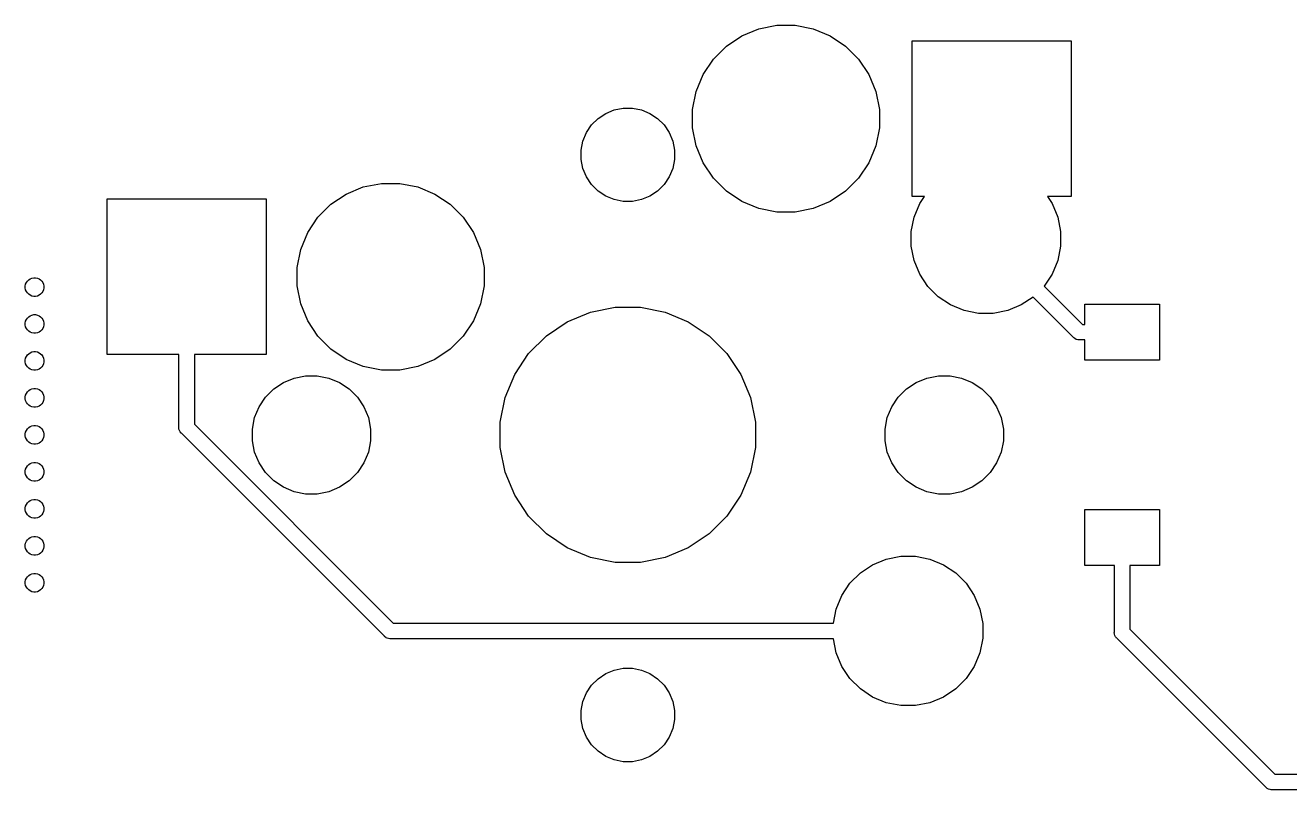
# Model space of a CAD drawing. Extents: x 52 to 337, y -160 to -34.
# Drawn here: x 195.11 to 215.42, y -94.6 to -82.32 of the extents above; entities that cross this region are included whole.
import ezdxf

# ---------------------------------------------------------------- set-up
doc = ezdxf.new("R2010")
doc.units = 0
doc.layers.add('BLACK', color=7, linetype='CONTINUOUS')

msp = doc.modelspace()

# ---------------------------------------------------------------- linework, layer by layer
at = {"layer": 'BLACK', "linetype": 'CONTINUOUS'}
for p, q in [((206.617, -82.4907), (206.89, -82.3776)), ((206.89, -82.3776), (207.18, -82.32)), ((207.18, -82.32), (207.475, -82.32)), ((207.475, -82.32), (207.765, -82.3776)), ((207.765, -82.3776), (208.038, -82.4907)), ((206.371, -82.6549), (206.617, -82.4907)), ((208.038, -82.4907), (208.284, -82.6549)), ((209.355, -85.07), (209.355, -82.57)), ((209.355, -82.57), (211.905, -82.57)), ((211.905, -82.57), (211.905, -85.07)), ((206.162, -82.8638), (206.371, -82.6549)), ((208.284, -82.6549), (208.493, -82.8638)), ((205.998, -83.1095), (206.162, -82.8638)), ((208.493, -82.8638), (208.657, -83.1095)), ((205.885, -83.3825), (205.998, -83.1095)), ((208.657, -83.1095), (208.77, -83.3825)), ((205.828, -83.6723), (205.885, -83.3825)), ((208.77, -83.3825), (208.828, -83.6723)), ((204.569, -83.6788), (204.714, -83.65)), ((204.714, -83.65), (204.861, -83.65)), ((204.861, -83.65), (205.006, -83.6788)), ((204.205, -83.9219), (204.309, -83.8174)), ((204.309, -83.8174), (204.432, -83.7354)), ((204.432, -83.7354), (204.569, -83.6788)), ((205.006, -83.6788), (205.143, -83.7354)), ((205.143, -83.7354), (205.266, -83.8174)), ((205.266, -83.8174), (205.37, -83.9219)), ((205.828, -83.9677), (205.828, -83.6723)), ((208.828, -83.6723), (208.828, -83.9677)), ((204.066, -84.1812), (204.123, -84.0447)), ((204.123, -84.0447), (204.205, -83.9219)), ((205.37, -83.9219), (205.452, -84.0447)), ((205.452, -84.0447), (205.509, -84.1812)), ((205.885, -84.2575), (205.828, -83.9677)), ((208.828, -83.9677), (208.77, -84.2575)), ((204.038, -84.3261), (204.066, -84.1812)), ((205.509, -84.1812), (205.538, -84.3261)), ((205.998, -84.5305), (205.885, -84.2575)), ((208.77, -84.2575), (208.657, -84.5305)), ((204.038, -84.4739), (204.038, -84.3261)), ((205.538, -84.3261), (205.538, -84.4739)), ((204.066, -84.6188), (204.038, -84.4739)), ((204.123, -84.7553), (204.066, -84.6188)), ((205.509, -84.6188), (205.452, -84.7553)), ((205.538, -84.4739), (205.509, -84.6188)), ((206.162, -84.7762), (205.998, -84.5305)), ((208.657, -84.5305), (208.493, -84.7762)), ((200.54, -84.9176), (200.83, -84.86)), ((200.83, -84.86), (201.125, -84.86)), ((201.125, -84.86), (201.415, -84.9176)), ((204.205, -84.8781), (204.123, -84.7553)), ((205.452, -84.7553), (205.37, -84.8781)), ((206.371, -84.9851), (206.162, -84.7762)), ((208.493, -84.7762), (208.284, -84.9851)), ((200.021, -85.1949), (200.267, -85.0307)), ((200.267, -85.0307), (200.54, -84.9176)), ((201.415, -84.9176), (201.688, -85.0307)), ((201.688, -85.0307), (201.934, -85.1949)), ((204.309, -84.9826), (204.205, -84.8781)), ((204.432, -85.0646), (204.309, -84.9826)), ((204.569, -85.1212), (204.432, -85.0646)), ((205.143, -85.0646), (205.006, -85.1212)), ((205.266, -84.9826), (205.143, -85.0646)), ((205.37, -84.8781), (205.266, -84.9826)), ((206.617, -85.1493), (206.371, -84.9851)), ((208.284, -84.9851), (208.038, -85.1493)), ((209.549, -85.07), (209.355, -85.07)), ((209.474, -85.1816), (209.549, -85.07)), ((211.905, -85.07), (211.526, -85.07)), ((211.526, -85.07), (211.601, -85.1816)), ((196.428, -87.61), (196.428, -85.11)), ((196.428, -85.11), (198.978, -85.11)), ((198.978, -85.11), (198.978, -87.61)), ((199.812, -85.4038), (200.021, -85.1949)), ((201.934, -85.1949), (202.143, -85.4038)), ((204.714, -85.15), (204.569, -85.1212)), ((204.861, -85.15), (204.714, -85.15)), ((205.006, -85.1212), (204.861, -85.15)), ((206.89, -85.2624), (206.617, -85.1493)), ((207.18, -85.32), (206.89, -85.2624)), ((207.765, -85.2624), (207.475, -85.32)), ((208.038, -85.1493), (207.765, -85.2624)), ((209.384, -85.4), (209.474, -85.1816)), ((211.601, -85.1816), (211.691, -85.4)), ((199.648, -85.6495), (199.812, -85.4038)), ((202.143, -85.4038), (202.307, -85.6495)), ((207.475, -85.32), (207.18, -85.32)), ((209.338, -85.6318), (209.384, -85.4)), ((211.691, -85.4), (211.738, -85.6318)), ((199.535, -85.9225), (199.648, -85.6495)), ((202.307, -85.6495), (202.42, -85.9225)), ((209.338, -85.8682), (209.338, -85.6318)), ((211.738, -85.6318), (211.738, -85.8682)), ((209.384, -86.1), (209.338, -85.8682)), ((211.738, -85.8682), (211.691, -86.1)), ((199.478, -86.2123), (199.535, -85.9225)), ((202.42, -85.9225), (202.478, -86.2123)), ((199.478, -86.5077), (199.478, -86.2123)), ((202.478, -86.2123), (202.478, -86.5077)), ((209.474, -86.3184), (209.384, -86.1)), ((211.691, -86.1), (211.601, -86.3184)), ((195.112, -86.5102), (195.118, -86.4812)), ((195.118, -86.4812), (195.13, -86.4539)), ((195.13, -86.4539), (195.146, -86.4294)), ((195.146, -86.4294), (195.167, -86.4085)), ((195.167, -86.4085), (195.191, -86.3921)), ((195.191, -86.3921), (195.219, -86.3808)), ((195.219, -86.3808), (195.248, -86.375)), ((195.248, -86.375), (195.277, -86.375)), ((195.277, -86.375), (195.306, -86.3808)), ((195.306, -86.3808), (195.334, -86.3921)), ((195.334, -86.3921), (195.358, -86.4085)), ((195.358, -86.4085), (195.379, -86.4294)), ((195.379, -86.4294), (195.395, -86.4539)), ((195.395, -86.4539), (195.407, -86.4812)), ((195.407, -86.4812), (195.412, -86.5102)), ((209.605, -86.515), (209.474, -86.3184)), ((211.601, -86.3184), (211.473, -86.5092)), ((195.112, -86.5398), (195.112, -86.5102)), ((195.118, -86.5688), (195.112, -86.5398)), ((195.13, -86.5961), (195.118, -86.5688)), ((195.146, -86.6206), (195.13, -86.5961)), ((195.167, -86.6415), (195.146, -86.6206)), ((195.191, -86.6579), (195.167, -86.6415)), ((195.219, -86.6692), (195.191, -86.6579)), ((195.248, -86.675), (195.219, -86.6692)), ((195.277, -86.675), (195.248, -86.675)), ((195.306, -86.6692), (195.277, -86.675)), ((195.334, -86.6579), (195.306, -86.6692)), ((195.358, -86.6415), (195.334, -86.6579)), ((195.379, -86.6206), (195.358, -86.6415)), ((195.395, -86.5961), (195.379, -86.6206)), ((195.407, -86.5688), (195.395, -86.5961)), ((195.412, -86.5398), (195.407, -86.5688)), ((195.412, -86.5102), (195.412, -86.5398)), ((199.535, -86.7975), (199.478, -86.5077)), ((202.478, -86.5077), (202.42, -86.7975)), ((209.773, -86.6821), (209.605, -86.515)), ((209.969, -86.8134), (209.773, -86.6821)), ((211.297, -86.686), (211.106, -86.8134)), ((211.945, -87.3341), (211.297, -86.686)), ((211.473, -86.5092), (212.089, -87.125)), ((199.648, -87.0705), (199.535, -86.7975)), ((202.42, -86.7975), (202.307, -87.0705)), ((204.19, -86.9288), (204.586, -86.85)), ((204.586, -86.85), (204.989, -86.85)), ((204.989, -86.85), (205.385, -86.9288)), ((210.187, -86.9039), (209.969, -86.8134)), ((211.106, -86.8134), (210.888, -86.9039)), ((212.125, -87.125), (212.125, -86.8)), ((212.125, -86.8), (213.325, -86.8)), ((213.325, -86.8), (213.325, -87.7)), ((195.112, -87.104), (195.118, -87.075)), ((195.112, -87.1335), (195.112, -87.104)), ((195.118, -87.075), (195.13, -87.0477)), ((195.13, -87.0477), (195.146, -87.0231)), ((195.146, -87.0231), (195.167, -87.0022)), ((195.167, -87.0022), (195.191, -86.9858)), ((195.191, -86.9858), (195.219, -86.9745)), ((195.219, -86.9745), (195.248, -86.9688)), ((195.248, -86.9688), (195.277, -86.9688)), ((195.277, -86.9688), (195.306, -86.9745)), ((195.306, -86.9745), (195.334, -86.9858)), ((195.334, -86.9858), (195.358, -87.0022)), ((195.358, -87.0022), (195.379, -87.0231)), ((195.379, -87.0231), (195.395, -87.0477)), ((195.395, -87.0477), (195.407, -87.075)), ((195.407, -87.075), (195.412, -87.104)), ((195.412, -87.104), (195.412, -87.1335)), ((199.812, -87.3162), (199.648, -87.0705)), ((202.307, -87.0705), (202.143, -87.3162)), ((203.481, -87.3077), (203.816, -87.0833)), ((203.816, -87.0833), (204.19, -86.9288)), ((205.385, -86.9288), (205.759, -87.0833)), ((205.759, -87.0833), (206.094, -87.3077)), ((210.419, -86.95), (210.187, -86.9039)), ((210.656, -86.95), (210.419, -86.95)), ((210.888, -86.9039), (210.656, -86.95)), ((195.118, -87.1625), (195.112, -87.1335)), ((195.13, -87.1898), (195.118, -87.1625)), ((195.146, -87.2144), (195.13, -87.1898)), ((195.167, -87.2353), (195.146, -87.2144)), ((195.191, -87.2517), (195.167, -87.2353)), ((195.219, -87.263), (195.191, -87.2517)), ((195.248, -87.2687), (195.219, -87.263)), ((195.277, -87.2687), (195.248, -87.2687)), ((195.306, -87.263), (195.277, -87.2687)), ((195.334, -87.2517), (195.306, -87.263)), ((195.358, -87.2353), (195.334, -87.2517)), ((195.379, -87.2144), (195.358, -87.2353)), ((195.395, -87.1898), (195.379, -87.2144)), ((195.407, -87.1625), (195.395, -87.1898)), ((195.412, -87.1335), (195.407, -87.1625)), ((212.089, -87.125), (212.125, -87.125)), ((200.021, -87.5251), (199.812, -87.3162)), ((202.143, -87.3162), (201.934, -87.5251)), ((203.195, -87.5932), (203.481, -87.3077)), ((206.094, -87.3077), (206.38, -87.5932)), ((211.949, -87.3388), (211.945, -87.3341)), ((211.953, -87.3427), (211.949, -87.3388)), ((211.958, -87.3467), (211.953, -87.3427)), ((211.953, -87.3427), (211.953, -87.3427)), ((211.968, -87.3544), (211.958, -87.3467)), ((211.989, -87.366), (211.968, -87.3544)), ((212.013, -87.3732), (211.989, -87.366)), ((212.031, -87.375), (212.013, -87.3732)), ((212.037, -87.3756), (212.031, -87.375)), ((212.031, -87.375), (212.031, -87.375)), ((212.044, -87.375), (212.037, -87.3756)), ((212.125, -87.375), (212.044, -87.375)), ((212.125, -87.7), (212.125, -87.375)), ((195.112, -87.6977), (195.118, -87.6687)), ((195.112, -87.7273), (195.112, -87.6977)), ((195.118, -87.6687), (195.13, -87.6414)), ((195.13, -87.6414), (195.146, -87.6169)), ((195.146, -87.6169), (195.167, -87.596)), ((195.167, -87.596), (195.191, -87.5796)), ((195.191, -87.5796), (195.219, -87.5683)), ((195.219, -87.5683), (195.248, -87.5625)), ((195.248, -87.5625), (195.277, -87.5625)), ((195.277, -87.5625), (195.306, -87.5683)), ((195.306, -87.5683), (195.334, -87.5796)), ((195.334, -87.5796), (195.358, -87.596)), ((195.358, -87.596), (195.379, -87.6169)), ((195.379, -87.6169), (195.395, -87.6414)), ((195.395, -87.6414), (195.407, -87.6687)), ((195.407, -87.6687), (195.412, -87.6977)), ((195.412, -87.6977), (195.412, -87.7273)), ((197.577, -87.61), (196.428, -87.61)), ((197.577, -88.7759), (197.577, -87.61)), ((198.978, -87.61), (197.827, -87.61)), ((197.827, -87.61), (197.827, -88.7302)), ((200.267, -87.6893), (200.021, -87.5251)), ((200.54, -87.8024), (200.267, -87.6893)), ((201.688, -87.6893), (201.415, -87.8024)), ((201.934, -87.5251), (201.688, -87.6893)), ((202.971, -87.929), (203.195, -87.5932)), ((206.38, -87.5932), (206.604, -87.929)), ((213.325, -87.7), (212.125, -87.7)), ((195.118, -87.7563), (195.112, -87.7273)), ((195.13, -87.7836), (195.118, -87.7563)), ((195.146, -87.8081), (195.13, -87.7836)), ((195.167, -87.829), (195.146, -87.8081)), ((195.191, -87.8454), (195.167, -87.829)), ((195.219, -87.8567), (195.191, -87.8454)), ((195.248, -87.8625), (195.219, -87.8567)), ((195.277, -87.8625), (195.248, -87.8625)), ((195.306, -87.8567), (195.277, -87.8625)), ((195.334, -87.8454), (195.306, -87.8567)), ((195.358, -87.829), (195.334, -87.8454)), ((195.379, -87.8081), (195.358, -87.829)), ((195.395, -87.7836), (195.379, -87.8081)), ((195.407, -87.7563), (195.395, -87.7836)), ((195.412, -87.7273), (195.407, -87.7563)), ((200.83, -87.86), (200.54, -87.8024)), ((201.125, -87.86), (200.83, -87.86)), ((201.415, -87.8024), (201.125, -87.86)), ((199.102, -88.1621), (199.258, -88.0581)), ((199.258, -88.0581), (199.43, -87.9865)), ((199.43, -87.9865), (199.614, -87.95)), ((199.614, -87.95), (199.801, -87.95)), ((199.801, -87.95), (199.985, -87.9865)), ((199.985, -87.9865), (200.157, -88.0581)), ((200.157, -88.0581), (200.313, -88.1621)), ((202.816, -88.302), (202.971, -87.929)), ((206.604, -87.929), (206.759, -88.302)), ((209.262, -88.1621), (209.418, -88.0581)), ((209.418, -88.0581), (209.59, -87.9865)), ((209.59, -87.9865), (209.774, -87.95)), ((209.774, -87.95), (209.961, -87.95)), ((209.961, -87.95), (210.145, -87.9865)), ((210.145, -87.9865), (210.317, -88.0581)), ((210.317, -88.0581), (210.473, -88.1621)), ((195.112, -88.2915), (195.118, -88.2625)), ((195.112, -88.321), (195.112, -88.2915)), ((195.118, -88.35), (195.112, -88.321)), ((195.118, -88.2625), (195.13, -88.2352)), ((195.13, -88.2352), (195.146, -88.2106)), ((195.146, -88.2106), (195.167, -88.1897)), ((195.167, -88.1897), (195.191, -88.1733)), ((195.191, -88.1733), (195.219, -88.162)), ((195.219, -88.162), (195.248, -88.1562)), ((195.248, -88.1562), (195.277, -88.1562)), ((195.277, -88.1562), (195.306, -88.162)), ((195.306, -88.162), (195.334, -88.1733)), ((195.334, -88.1733), (195.358, -88.1897)), ((195.358, -88.1897), (195.379, -88.2106)), ((195.379, -88.2106), (195.395, -88.2352)), ((195.395, -88.2352), (195.407, -88.2625)), ((195.407, -88.2625), (195.412, -88.2915)), ((195.412, -88.321), (195.407, -88.35)), ((195.412, -88.2915), (195.412, -88.321)), ((198.866, -88.45), (198.97, -88.2944)), ((198.97, -88.2944), (199.102, -88.1621)), ((200.313, -88.1621), (200.445, -88.2944)), ((200.445, -88.2944), (200.549, -88.45)), ((202.738, -88.6981), (202.816, -88.302)), ((206.759, -88.302), (206.838, -88.6981)), ((209.026, -88.45), (209.13, -88.2944)), ((209.13, -88.2944), (209.262, -88.1621)), ((210.473, -88.1621), (210.605, -88.2944)), ((210.605, -88.2944), (210.709, -88.45)), ((195.13, -88.3773), (195.118, -88.35)), ((195.146, -88.4019), (195.13, -88.3773)), ((195.167, -88.4228), (195.146, -88.4019)), ((195.191, -88.4392), (195.167, -88.4228)), ((195.219, -88.4505), (195.191, -88.4392)), ((195.248, -88.4562), (195.219, -88.4505)), ((195.277, -88.4562), (195.248, -88.4562)), ((195.306, -88.4505), (195.277, -88.4562)), ((195.334, -88.4392), (195.306, -88.4505)), ((195.358, -88.4228), (195.334, -88.4392)), ((195.379, -88.4019), (195.358, -88.4228)), ((195.395, -88.3773), (195.379, -88.4019)), ((195.407, -88.35), (195.395, -88.3773)), ((198.794, -88.6229), (198.866, -88.45)), ((200.549, -88.45), (200.621, -88.6229)), ((208.954, -88.6229), (209.026, -88.45)), ((210.709, -88.45), (210.781, -88.6229)), ((198.758, -88.8064), (198.794, -88.6229)), ((200.621, -88.6229), (200.658, -88.8064)), ((202.738, -89.1019), (202.738, -88.6981)), ((206.838, -88.6981), (206.838, -89.1019)), ((208.918, -88.8064), (208.954, -88.6229)), ((210.781, -88.6229), (210.818, -88.8064)), ((195.112, -88.8852), (195.118, -88.8562)), ((195.112, -88.9148), (195.112, -88.8852)), ((195.118, -88.9438), (195.112, -88.9148)), ((195.118, -88.8562), (195.13, -88.8289)), ((195.13, -88.8289), (195.146, -88.8044)), ((195.146, -88.8044), (195.167, -88.7835)), ((195.167, -88.7835), (195.191, -88.7671)), ((195.191, -88.7671), (195.219, -88.7558)), ((195.219, -88.7558), (195.248, -88.75)), ((195.248, -88.75), (195.277, -88.75)), ((195.277, -88.75), (195.306, -88.7558)), ((195.306, -88.7558), (195.334, -88.7671)), ((195.334, -88.7671), (195.358, -88.7835)), ((195.358, -88.7835), (195.379, -88.8044)), ((195.379, -88.8044), (195.395, -88.8289)), ((195.395, -88.8289), (195.407, -88.8562)), ((195.407, -88.8562), (195.412, -88.8852)), ((195.412, -88.9148), (195.407, -88.9438)), ((195.412, -88.8852), (195.412, -88.9148)), ((197.577, -88.782), (197.577, -88.7759)), ((197.577, -88.7881), (197.577, -88.782)), ((197.579, -88.8065), (197.577, -88.7881)), ((197.577, -88.7881), (197.577, -88.7881)), ((197.586, -88.8301), (197.579, -88.8065)), ((197.598, -88.8518), (197.586, -88.8301)), ((197.614, -88.8708), (197.598, -88.8518)), ((197.618, -88.8747), (197.614, -88.8708)), ((200.878, -92.1341), (197.618, -88.8747)), ((197.827, -88.7302), (201.022, -91.925)), ((198.758, -88.9936), (198.758, -88.8064)), ((200.658, -88.8064), (200.658, -88.9936)), ((208.918, -88.9936), (208.918, -88.8064)), ((210.818, -88.8064), (210.818, -88.9936)), ((195.13, -88.9711), (195.118, -88.9438)), ((195.146, -88.9956), (195.13, -88.9711)), ((195.167, -89.0165), (195.146, -88.9956)), ((195.191, -89.0329), (195.167, -89.0165)), ((195.219, -89.0442), (195.191, -89.0329)), ((195.248, -89.05), (195.219, -89.0442)), ((195.277, -89.05), (195.248, -89.05)), ((195.306, -89.0442), (195.277, -89.05)), ((195.334, -89.0329), (195.306, -89.0442)), ((195.358, -89.0165), (195.334, -89.0329)), ((195.379, -88.9956), (195.358, -89.0165)), ((195.395, -88.9711), (195.379, -88.9956)), ((195.407, -88.9438), (195.395, -88.9711)), ((198.794, -89.1771), (198.758, -88.9936)), ((200.658, -88.9936), (200.621, -89.1771)), ((202.816, -89.498), (202.738, -89.1019)), ((206.838, -89.1019), (206.759, -89.498)), ((208.954, -89.1771), (208.918, -88.9936)), ((210.818, -88.9936), (210.781, -89.1771)), ((198.866, -89.35), (198.794, -89.1771)), ((200.621, -89.1771), (200.549, -89.35)), ((209.026, -89.35), (208.954, -89.1771)), ((210.781, -89.1771), (210.709, -89.35)), ((195.112, -89.479), (195.118, -89.45)), ((195.112, -89.5085), (195.112, -89.479)), ((195.118, -89.5375), (195.112, -89.5085)), ((195.118, -89.45), (195.13, -89.4227)), ((195.13, -89.5648), (195.118, -89.5375)), ((195.13, -89.4227), (195.146, -89.3981)), ((195.146, -89.3981), (195.167, -89.3772)), ((195.167, -89.3772), (195.191, -89.3608)), ((195.191, -89.3608), (195.219, -89.3495)), ((195.219, -89.3495), (195.248, -89.3438)), ((195.248, -89.3438), (195.277, -89.3438)), ((195.277, -89.3438), (195.306, -89.3495)), ((195.306, -89.3495), (195.334, -89.3608)), ((195.334, -89.3608), (195.358, -89.3772)), ((195.358, -89.3772), (195.379, -89.3981)), ((195.379, -89.3981), (195.395, -89.4227)), ((195.395, -89.4227), (195.407, -89.45)), ((195.407, -89.5375), (195.395, -89.5648)), ((195.407, -89.45), (195.412, -89.479)), ((195.412, -89.5085), (195.407, -89.5375)), ((195.412, -89.479), (195.412, -89.5085)), ((198.97, -89.5056), (198.866, -89.35)), ((199.102, -89.6379), (198.97, -89.5056)), ((200.445, -89.5056), (200.313, -89.6379)), ((200.549, -89.35), (200.445, -89.5056)), ((202.971, -89.871), (202.816, -89.498)), ((206.759, -89.498), (206.604, -89.871)), ((209.13, -89.5056), (209.026, -89.35)), ((209.262, -89.6379), (209.13, -89.5056)), ((210.605, -89.5056), (210.473, -89.6379)), ((210.709, -89.35), (210.605, -89.5056)), ((195.146, -89.5894), (195.13, -89.5648)), ((195.167, -89.6103), (195.146, -89.5894)), ((195.191, -89.6267), (195.167, -89.6103)), ((195.219, -89.638), (195.191, -89.6267)), ((195.248, -89.6437), (195.219, -89.638)), ((195.277, -89.6437), (195.248, -89.6437)), ((195.306, -89.638), (195.277, -89.6437)), ((195.334, -89.6267), (195.306, -89.638)), ((195.358, -89.6103), (195.334, -89.6267)), ((195.379, -89.5894), (195.358, -89.6103)), ((195.395, -89.5648), (195.379, -89.5894)), ((199.258, -89.7419), (199.102, -89.6379)), ((199.43, -89.8135), (199.258, -89.7419)), ((200.157, -89.7419), (199.985, -89.8135)), ((200.313, -89.6379), (200.157, -89.7419)), ((209.418, -89.7419), (209.262, -89.6379)), ((209.59, -89.8135), (209.418, -89.7419)), ((210.317, -89.7419), (210.145, -89.8135)), ((210.473, -89.6379), (210.317, -89.7419)), ((195.191, -89.9546), (195.219, -89.9433)), ((195.219, -89.9433), (195.248, -89.9375)), ((195.248, -89.9375), (195.277, -89.9375)), ((195.277, -89.9375), (195.306, -89.9433)), ((195.306, -89.9433), (195.334, -89.9546)), ((199.614, -89.85), (199.43, -89.8135)), ((199.801, -89.85), (199.614, -89.85)), ((199.985, -89.8135), (199.801, -89.85)), ((203.195, -90.2068), (202.971, -89.871)), ((206.604, -89.871), (206.38, -90.2068)), ((209.774, -89.85), (209.59, -89.8135)), ((209.961, -89.85), (209.774, -89.85)), ((210.145, -89.8135), (209.961, -89.85)), ((195.112, -90.0727), (195.118, -90.0437)), ((195.112, -90.1023), (195.112, -90.0727)), ((195.118, -90.1313), (195.112, -90.1023)), ((195.118, -90.0437), (195.13, -90.0164)), ((195.13, -90.1586), (195.118, -90.1313)), ((195.13, -90.0164), (195.146, -89.9919)), ((195.146, -89.9919), (195.167, -89.971)), ((195.167, -89.971), (195.191, -89.9546)), ((195.334, -89.9546), (195.358, -89.971)), ((195.358, -89.971), (195.379, -89.9919)), ((195.379, -89.9919), (195.395, -90.0164)), ((195.395, -90.0164), (195.407, -90.0437)), ((195.407, -90.1313), (195.395, -90.1586)), ((195.407, -90.0437), (195.412, -90.0727)), ((195.412, -90.1023), (195.407, -90.1313)), ((195.412, -90.0727), (195.412, -90.1023)), ((212.125, -91), (212.125, -90.1)), ((212.125, -90.1), (213.325, -90.1)), ((213.325, -90.1), (213.325, -91)), ((195.146, -90.1831), (195.13, -90.1586)), ((195.167, -90.204), (195.146, -90.1831)), ((195.191, -90.2204), (195.167, -90.204)), ((195.219, -90.2317), (195.191, -90.2204)), ((195.248, -90.2375), (195.219, -90.2317)), ((195.277, -90.2375), (195.248, -90.2375)), ((195.306, -90.2317), (195.277, -90.2375)), ((195.334, -90.2204), (195.306, -90.2317)), ((195.358, -90.204), (195.334, -90.2204)), ((195.379, -90.1831), (195.358, -90.204)), ((195.395, -90.1586), (195.379, -90.1831)), ((203.481, -90.4923), (203.195, -90.2068)), ((206.38, -90.2068), (206.094, -90.4923)), ((195.167, -90.5647), (195.191, -90.5483)), ((195.191, -90.5483), (195.219, -90.537)), ((195.219, -90.537), (195.248, -90.5312)), ((195.248, -90.5312), (195.277, -90.5312)), ((195.277, -90.5312), (195.306, -90.537)), ((195.306, -90.537), (195.334, -90.5483)), ((195.334, -90.5483), (195.358, -90.5647)), ((203.816, -90.7167), (203.481, -90.4923)), ((206.094, -90.4923), (205.759, -90.7167)), ((195.112, -90.6665), (195.118, -90.6375)), ((195.112, -90.696), (195.112, -90.6665)), ((195.118, -90.725), (195.112, -90.696)), ((195.118, -90.6375), (195.13, -90.6102)), ((195.13, -90.7523), (195.118, -90.725)), ((195.13, -90.6102), (195.146, -90.5856)), ((195.146, -90.7769), (195.13, -90.7523)), ((195.146, -90.5856), (195.167, -90.5647)), ((195.358, -90.5647), (195.379, -90.5856)), ((195.379, -90.5856), (195.395, -90.6102)), ((195.395, -90.7523), (195.379, -90.7769)), ((195.395, -90.6102), (195.407, -90.6375)), ((195.407, -90.725), (195.395, -90.7523)), ((195.407, -90.6375), (195.412, -90.6665)), ((195.412, -90.696), (195.407, -90.725)), ((195.412, -90.6665), (195.412, -90.696)), ((204.19, -90.8712), (203.816, -90.7167)), ((205.759, -90.7167), (205.385, -90.8712)), ((195.167, -90.7978), (195.146, -90.7769)), ((195.191, -90.8142), (195.167, -90.7978)), ((195.219, -90.8255), (195.191, -90.8142)), ((195.248, -90.8312), (195.219, -90.8255)), ((195.277, -90.8312), (195.248, -90.8312)), ((195.306, -90.8255), (195.277, -90.8312)), ((195.334, -90.8142), (195.306, -90.8255)), ((195.358, -90.7978), (195.334, -90.8142)), ((195.379, -90.7769), (195.358, -90.7978)), ((204.586, -90.95), (204.19, -90.8712)), ((204.989, -90.95), (204.586, -90.95)), ((205.385, -90.8712), (204.989, -90.95)), ((208.719, -90.9866), (208.937, -90.8961)), ((208.937, -90.8961), (209.169, -90.85)), ((209.169, -90.85), (209.406, -90.85)), ((209.406, -90.85), (209.638, -90.8961)), ((209.638, -90.8961), (209.856, -90.9866)), ((195.146, -91.1794), (195.167, -91.1585)), ((195.167, -91.1585), (195.191, -91.1421)), ((195.191, -91.1421), (195.219, -91.1308)), ((195.219, -91.1308), (195.248, -91.125)), ((195.248, -91.125), (195.277, -91.125)), ((195.277, -91.125), (195.306, -91.1308)), ((195.306, -91.1308), (195.334, -91.1421)), ((195.334, -91.1421), (195.358, -91.1585)), ((195.358, -91.1585), (195.379, -91.1794)), ((208.355, -91.285), (208.523, -91.1179)), ((208.523, -91.1179), (208.719, -90.9866)), ((209.856, -90.9866), (210.052, -91.1179)), ((210.052, -91.1179), (210.22, -91.285)), ((212.6, -91), (212.125, -91)), ((212.6, -92.0689), (212.6, -91)), ((213.325, -91), (212.85, -91)), ((212.85, -91), (212.85, -92.0232)), ((195.112, -91.2602), (195.118, -91.2312)), ((195.112, -91.2898), (195.112, -91.2602)), ((195.118, -91.3188), (195.112, -91.2898)), ((195.118, -91.2312), (195.13, -91.2039)), ((195.13, -91.3461), (195.118, -91.3188)), ((195.13, -91.2039), (195.146, -91.1794)), ((195.146, -91.3706), (195.13, -91.3461)), ((195.379, -91.1794), (195.395, -91.2039)), ((195.395, -91.3461), (195.379, -91.3706)), ((195.395, -91.2039), (195.407, -91.2312)), ((195.407, -91.3188), (195.395, -91.3461)), ((195.407, -91.2312), (195.412, -91.2602)), ((195.412, -91.2898), (195.407, -91.3188)), ((195.412, -91.2602), (195.412, -91.2898)), ((208.224, -91.4816), (208.355, -91.285)), ((210.22, -91.285), (210.351, -91.4816)), ((195.167, -91.3915), (195.146, -91.3706)), ((195.191, -91.4079), (195.167, -91.3915)), ((195.219, -91.4192), (195.191, -91.4079)), ((195.248, -91.425), (195.219, -91.4192)), ((195.277, -91.425), (195.248, -91.425)), ((195.306, -91.4192), (195.277, -91.425)), ((195.334, -91.4079), (195.306, -91.4192)), ((195.358, -91.3915), (195.334, -91.4079)), ((195.379, -91.3706), (195.358, -91.3915)), ((208.134, -91.7), (208.224, -91.4816)), ((210.351, -91.4816), (210.441, -91.7)), ((208.089, -91.925), (208.134, -91.7)), ((210.441, -91.7), (210.488, -91.9318)), ((201.022, -91.925), (208.089, -91.925)), ((210.488, -91.9318), (210.488, -92.1682)), ((200.882, -92.1388), (200.878, -92.1341)), ((200.886, -92.1427), (200.882, -92.1388)), ((200.901, -92.1544), (200.886, -92.1427)), ((200.886, -92.1427), (200.886, -92.1427)), ((200.909, -92.159), (200.901, -92.1544)), ((200.922, -92.166), (200.909, -92.159)), ((200.946, -92.1732), (200.922, -92.166)), ((200.964, -92.175), (200.946, -92.1732)), ((200.97, -92.1756), (200.964, -92.175)), ((200.964, -92.175), (200.964, -92.175)), ((200.977, -92.175), (200.97, -92.1756)), ((208.089, -92.175), (200.977, -92.175)), ((208.134, -92.4), (208.089, -92.175)), ((210.488, -92.1682), (210.441, -92.4)), ((212.599, -92.075), (212.6, -92.0689)), ((212.602, -92.0995), (212.599, -92.075)), ((212.609, -92.1231), (212.602, -92.0995)), ((212.621, -92.1448), (212.609, -92.1231)), ((212.628, -92.1544), (212.621, -92.1448)), ((212.636, -92.1638), (212.628, -92.1544)), ((212.641, -92.1677), (212.636, -92.1638)), ((215.032, -94.5591), (212.641, -92.1677)), ((212.85, -92.0232), (215.177, -94.35)), ((208.224, -92.6184), (208.134, -92.4)), ((210.441, -92.4), (210.351, -92.6184)), ((204.309, -92.8174), (204.432, -92.7354)), ((204.432, -92.7354), (204.569, -92.6788)), ((204.569, -92.6788), (204.714, -92.65)), ((204.714, -92.65), (204.861, -92.65)), ((204.861, -92.65), (205.006, -92.6788)), ((205.006, -92.6788), (205.143, -92.7354)), ((205.143, -92.7354), (205.266, -92.8174)), ((208.355, -92.815), (208.224, -92.6184)), ((210.351, -92.6184), (210.22, -92.815)), ((204.123, -93.0447), (204.205, -92.9219)), ((204.205, -92.9219), (204.309, -92.8174)), ((205.266, -92.8174), (205.37, -92.9219)), ((205.37, -92.9219), (205.452, -93.0447)), ((208.523, -92.9821), (208.355, -92.815)), ((208.719, -93.1134), (208.523, -92.9821)), ((210.052, -92.9821), (209.856, -93.1134)), ((210.22, -92.815), (210.052, -92.9821)), ((204.038, -93.3261), (204.066, -93.1812)), ((204.066, -93.1812), (204.123, -93.0447)), ((205.452, -93.0447), (205.509, -93.1812)), ((205.509, -93.1812), (205.538, -93.3261)), ((208.937, -93.2039), (208.719, -93.1134)), ((209.856, -93.1134), (209.638, -93.2039)), ((204.038, -93.4739), (204.038, -93.3261)), ((205.538, -93.3261), (205.538, -93.4739)), ((209.169, -93.25), (208.937, -93.2039)), ((209.406, -93.25), (209.169, -93.25)), ((209.638, -93.2039), (209.406, -93.25)), ((204.066, -93.6188), (204.038, -93.4739)), ((205.538, -93.4739), (205.509, -93.6188)), ((204.123, -93.7553), (204.066, -93.6188)), ((204.205, -93.8781), (204.123, -93.7553)), ((205.452, -93.7553), (205.37, -93.8781)), ((205.509, -93.6188), (205.452, -93.7553)), ((204.309, -93.9826), (204.205, -93.8781)), ((204.432, -94.0646), (204.309, -93.9826)), ((205.266, -93.9826), (205.143, -94.0646)), ((205.37, -93.8781), (205.266, -93.9826)), ((204.569, -94.1212), (204.432, -94.0646)), ((204.714, -94.15), (204.569, -94.1212)), ((204.861, -94.15), (204.714, -94.15)), ((205.006, -94.1212), (204.861, -94.15)), ((205.143, -94.0646), (205.006, -94.1212)), ((215.177, -94.35), (230.117, -94.35)), ((215.036, -94.5638), (215.032, -94.5591)), ((215.041, -94.5677), (215.036, -94.5638)), ((215.055, -94.5794), (215.041, -94.5677)), ((215.041, -94.5677), (215.041, -94.5677)), ((215.077, -94.591), (215.055, -94.5794)), ((215.1, -94.5982), (215.077, -94.591)), ((215.119, -94.6), (215.1, -94.5982)), ((215.125, -94.6006), (215.119, -94.6)), ((215.119, -94.6), (215.119, -94.6)), ((215.131, -94.6), (215.125, -94.6006)), ((230.163, -94.6), (215.131, -94.6))]:
    msp.add_line(p, q, dxfattribs=at)

doc.saveas('drawing.dxf')
